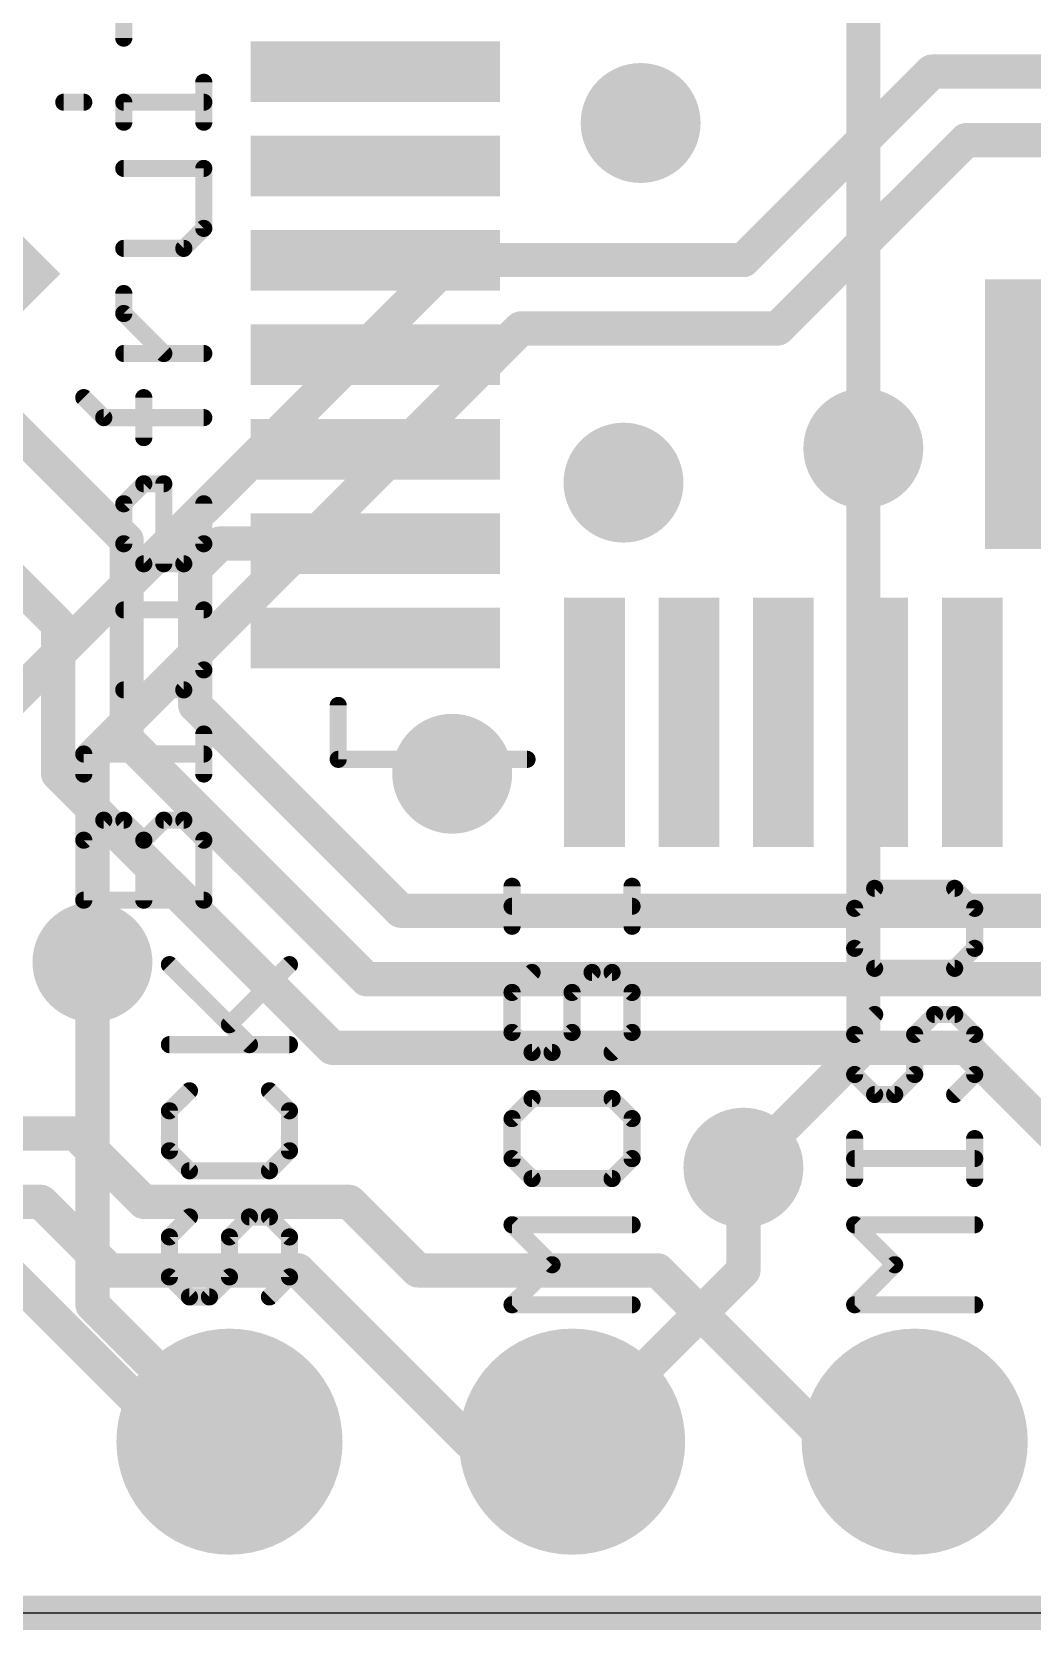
# Model space of a CAD drawing. Extents: x -10.9 to 50.9, y -4.8 to 29.4.
# Drawn here: x 30.29 to 37.7, y -0.13 to 11.72 of the extents above; entities that cross this region are included whole.
import ezdxf

# ---------------------------------------------------------------- set-up
doc = ezdxf.new("R2010")
doc.units = 0
for name, color, linetype in [('1', 12, 'CONTINUOUS'), ('16', 132, 'CONTINUOUS'), ('17', 110, 'CONTINUOUS'), ('18', 110, 'CONTINUOUS'), ('20', 53, 'CONTINUOUS'), ('21', 40, 'CONTINUOUS')]:
    doc.layers.add(name, color=color, linetype=linetype)

# ---------------------------------------------------------------- blocks, each defined once
blk = doc.blocks.new('RECT')
blk.add_solid([(-0.5, -0.5), (0.5, -0.5), (-0.5, 0.5), (0.5, 0.5)])
blk = doc.blocks.new('ROUNDP')
at = {"const_width": 0.5}
blk.add_lwpolyline([(0, -0.25, 1), (0, 0.25, 1), (0, -0.25)], format="xyb", dxfattribs=at)
blk = doc.blocks.new('ROUNDV')
at = {"const_width": 0.5}
blk.add_lwpolyline([(0, -0.25, 1), (0, 0.25, 1), (0, -0.25)], format="xyb", dxfattribs=at)

msp = doc.modelspace()

# ---------------------------------------------------------------- linework, layer by layer
at = {"layer": '1', "const_width": 0.254}
for points in [[(36.449, 12.065), (36.449, 8.636)], [(29.224, 9.7185), (30.988, 7.9545)], [(28.6583, 9.1528), (30.48, 7.3311)], [(30.988, 7.9545), (30.988, 6.477)], [(31.679, 7.93), (31.496, 7.747)], [(32.831, 7.93), (31.679, 7.93)], [(31.496, 7.747), (31.496, 6.731)], [(30.48, 7.3311), (30.48, 6.223)], [(31.496, 6.731), (33.02, 5.207)], [(30.988, 6.477), (32.766, 4.699)], [(30.48, 6.223), (32.512, 4.191)], [(33.02, 5.207), (40.513, 5.207)], [(30.734, 4.826), (30.734, 2.286)], [(32.766, 4.699), (39.878, 4.699)], [(32.512, 4.191), (37.211, 4.191)], [(37.211, 4.191), (39.37, 2.032)], [(35.56, 3.302), (35.56, 2.54)], [(35.56, 2.54), (34.29, 1.27)], [(30.734, 2.286), (31.75, 1.27)], [(0, 0), (46.355, 0)]]:
    msp.add_lwpolyline(points, dxfattribs=at)
at = {"layer": '1', "const_width": 0.127}
for points in [[(36.3855, 8.636, 1), (36.5125, 8.636)], [(31.0515, 7.9545, 1), (30.9245, 7.9545)], [(30.9431, 7.9096, 1), (31.0329, 7.9994)], [(31.679, 7.9935, 1), (31.679, 7.8665)], [(31.7239, 7.8851, 1), (31.6341, 7.9749)], [(32.831, 7.8665, 1), (32.831, 7.9935)], [(31.5595, 7.747, 1), (31.4325, 7.747)], [(31.4511, 7.7919, 1), (31.5409, 7.7021)], [(30.5435, 7.3311, 1), (30.4165, 7.3311)], [(30.4351, 7.2862, 1), (30.5249, 7.376)], [(31.5409, 6.7759, 1), (31.4511, 6.6861)], [(31.4325, 6.731, 1), (31.5595, 6.731)], [(31.0329, 6.5219, 1), (30.9431, 6.4321)], [(30.9245, 6.477, 1), (31.0515, 6.477)], [(30.5249, 6.2679, 1), (30.4351, 6.1781)], [(30.4165, 6.223, 1), (30.5435, 6.223)], [(33.02, 5.2705, 1), (33.02, 5.1435)], [(32.9751, 5.1621, 1), (33.0649, 5.2519)], [(30.7975, 4.826, 1), (30.6705, 4.826)], [(32.766, 4.7625, 1), (32.766, 4.6355)], [(32.7211, 4.6541, 1), (32.8109, 4.7439)], [(32.512, 4.2545, 1), (32.512, 4.1275)], [(32.4671, 4.1461, 1), (32.5569, 4.2359)], [(37.2559, 4.2359, 1), (37.1661, 4.1461)], [(37.211, 4.1275, 1), (37.211, 4.2545)], [(35.6235, 3.302, 1), (35.4965, 3.302)], [(35.6049, 2.4951, 1), (35.5151, 2.5849)], [(35.4965, 2.54, 1), (35.6235, 2.54)], [(30.7789, 2.3309, 1), (30.6891, 2.2411)], [(30.6705, 2.286, 1), (30.7975, 2.286)], [(31.7051, 1.2251, 1), (31.7949, 1.3149)], [(34.2451, 1.3149, 1), (34.3349, 1.2251)]]:
    msp.add_lwpolyline(points, format="xyb", dxfattribs=at)
at = {"layer": '16', "const_width": 0.254}
for points in [[(36.957, 11.43), (35.56, 10.033)], [(38.1, 11.43), (36.957, 11.43)], [(35.814, 9.525), (37.211, 10.922)], [(37.211, 10.922), (38.862, 10.922)], [(33.401, 10.033), (28.575, 5.207)], [(35.56, 10.033), (33.401, 10.033)], [(30.734, 6.35), (33.909, 9.525)], [(33.909, 9.525), (35.814, 9.525)], [(36.449, 8.636), (36.449, 4.191)], [(30.734, 4.826), (30.734, 6.35)], [(36.449, 4.191), (35.56, 3.302)], [(28.448, 3.556), (30.607, 3.556)], [(30.607, 3.556), (31.115, 3.048)], [(25.654, 3.048), (30.353, 3.048)], [(30.353, 3.048), (30.861, 2.54)], [(31.115, 3.048), (32.639, 3.048)], [(32.639, 3.048), (33.147, 2.54)], [(30.099, 2.54), (31.369, 1.27)], [(30.861, 2.54), (32.258, 2.54)], [(32.258, 2.54), (33.528, 1.27)], [(33.147, 2.54), (34.925, 2.54)], [(34.925, 2.54), (36.195, 1.27)], [(31.369, 1.27), (31.75, 1.27)], [(33.528, 1.27), (34.29, 1.27)], [(36.195, 1.27), (36.83, 1.27)], [(0, 0), (46.355, 0)]]:
    msp.add_lwpolyline(points, dxfattribs=at)
at = {"layer": '16', "const_width": 0.127}
for points in [[(36.957, 11.4935, 1), (36.957, 11.3665)], [(37.0019, 11.3851, 1), (36.9121, 11.4749)], [(37.211, 10.9855, 1), (37.211, 10.8585)], [(37.2559, 10.8771, 1), (37.1661, 10.9669)], [(33.401, 10.0965, 1), (33.401, 9.9695)], [(33.4459, 9.9881, 1), (33.3561, 10.0779)], [(35.5151, 10.0779, 1), (35.6049, 9.9881)], [(35.56, 9.9695, 1), (35.56, 10.0965)], [(33.909, 9.5885, 1), (33.909, 9.4615)], [(33.9539, 9.4801, 1), (33.8641, 9.5699)], [(35.7691, 9.5699, 1), (35.8589, 9.4801)], [(35.814, 9.4615, 1), (35.814, 9.5885)], [(36.5125, 8.636, 1), (36.3855, 8.636)], [(30.7975, 6.35, 1), (30.6705, 6.35)], [(30.6891, 6.3949, 1), (30.7789, 6.3051)], [(30.6705, 4.826, 1), (30.7975, 4.826)], [(36.4939, 4.1461, 1), (36.4041, 4.2359)], [(36.3855, 4.191, 1), (36.5125, 4.191)], [(30.6519, 3.6009, 1), (30.5621, 3.5111)], [(30.607, 3.4925, 1), (30.607, 3.6195)], [(35.5151, 3.3469, 1), (35.6049, 3.2571)], [(30.3979, 3.0929, 1), (30.3081, 3.0031)], [(30.353, 2.9845, 1), (30.353, 3.1115)], [(31.115, 3.1115, 1), (31.115, 2.9845)], [(31.0701, 3.0031, 1), (31.1599, 3.0929)], [(32.6839, 3.0929, 1), (32.5941, 3.0031)], [(32.639, 2.9845, 1), (32.639, 3.1115)], [(30.861, 2.6035, 1), (30.861, 2.4765)], [(30.8161, 2.4951, 1), (30.9059, 2.5849)], [(32.3029, 2.5849, 1), (32.2131, 2.4951)], [(32.258, 2.4765, 1), (32.258, 2.6035)], [(33.147, 2.6035, 1), (33.147, 2.4765)], [(33.1021, 2.4951, 1), (33.1919, 2.5849)], [(34.9699, 2.5849, 1), (34.8801, 2.4951)], [(34.925, 2.4765, 1), (34.925, 2.6035)], [(31.369, 1.3335, 1), (31.369, 1.2065)], [(31.3241, 1.2251, 1), (31.4139, 1.3149)], [(31.75, 1.2065, 1), (31.75, 1.3335)], [(33.528, 1.3335, 1), (33.528, 1.2065)], [(33.4831, 1.2251, 1), (33.5729, 1.3149)], [(34.29, 1.2065, 1), (34.29, 1.3335)], [(36.195, 1.3335, 1), (36.195, 1.2065)], [(36.1501, 1.2251, 1), (36.2399, 1.3149)], [(36.83, 1.2065, 1), (36.83, 1.3335)]]:
    msp.add_lwpolyline(points, format="xyb", dxfattribs=at)
at = {"layer": '20'}
msp.add_line((2.54, 0), (48.26, 0), dxfattribs=at)
at = {"layer": '21', "const_width": 0.127}
for points in [[(30.9663, 11.6783), (30.9663, 11.9749)], [(31.5595, 11.0547), (31.5595, 11.3512)], [(30.5214, 11.2029), (30.6697, 11.2029)], [(30.9663, 11.0547), (30.9663, 11.2029)], [(30.9663, 11.2029), (31.5595, 11.2029)], [(31.5595, 10.7123), (30.9663, 10.7123)], [(31.5595, 10.2674), (31.5595, 10.7123)], [(31.4112, 10.1191), (31.5595, 10.2674)], [(30.9663, 10.1191), (31.4112, 10.1191)], [(30.9663, 9.6361), (30.9663, 9.7844)], [(31.2629, 9.3395), (30.9663, 9.6361)], [(31.5595, 9.3395), (30.9663, 9.3395)], [(30.818, 8.8642), (30.6697, 9.0124)], [(31.1146, 8.7159), (31.1146, 9.0124)], [(31.5595, 8.8642), (30.818, 8.8642)], [(30.9663, 8.2252), (31.1146, 8.3735)], [(31.1146, 8.3735), (31.2629, 8.3735)], [(31.2629, 8.3735), (31.2629, 7.7803)], [(30.9663, 7.9286), (30.9663, 8.2252)], [(31.5595, 8.2252), (31.5595, 7.9286)], [(31.1146, 7.7803), (30.9663, 7.9286)], [(31.5595, 7.9286), (31.4112, 7.7803)], [(31.4112, 7.7803), (31.1146, 7.7803)], [(31.5595, 7.438), (30.9663, 7.438)], [(31.5595, 6.9931), (31.5595, 7.438)], [(31.4112, 6.8448), (31.5595, 6.9931)], [(30.9663, 6.8448), (31.4112, 6.8448)], [(32.556, 6.73), (32.556, 6.33)], [(31.5595, 6.2211), (31.5595, 6.5177)], [(30.6697, 6.2211), (30.6697, 6.3694)], [(30.6697, 6.3694), (31.5595, 6.3694)], [(32.556, 6.33), (33.956, 6.33)], [(30.6697, 5.7305), (30.818, 5.8788)], [(30.818, 5.8788), (30.9663, 5.8788)], [(30.9663, 5.8788), (31.1146, 5.7305)], [(31.1146, 5.7305), (31.2629, 5.8788)], [(31.2629, 5.8788), (31.4112, 5.8788)], [(31.4112, 5.8788), (31.5595, 5.7305)], [(30.6697, 5.2856), (30.6697, 5.7305)], [(31.1146, 5.2856), (31.1146, 5.7305)], [(31.5595, 5.7305), (31.5595, 5.2856)], [(33.8447, 5.0919), (33.8447, 5.3885)], [(34.7345, 5.0919), (34.7345, 5.3885)], [(31.5595, 5.2856), (30.6697, 5.2856)], [(36.533, 5.3733), (36.3847, 5.225)], [(37.1262, 5.3733), (36.533, 5.3733)], [(37.2745, 5.225), (37.1262, 5.3733)], [(34.7345, 5.2402), (33.8447, 5.2402)], [(36.3847, 5.225), (36.3847, 4.9284)], [(37.2745, 4.9284), (37.2745, 5.225)], [(36.3847, 4.9284), (36.533, 4.7801)], [(37.1262, 4.7801), (37.2745, 4.9284)], [(31.8979, 4.2143), (31.3047, 4.8074)], [(31.7496, 4.3626), (32.1945, 4.8074)], [(33.993, 4.7496), (33.8447, 4.6013)], [(34.2896, 4.6013), (34.4379, 4.7496)], [(34.4379, 4.7496), (34.5862, 4.7496)], [(34.5862, 4.7496), (34.7345, 4.6013)], [(36.533, 4.7801), (37.1262, 4.7801)], [(33.8447, 4.6013), (33.8447, 4.3047)], [(34.2896, 4.3047), (34.2896, 4.6013)], [(34.7345, 4.6013), (34.7345, 4.3047)], [(36.533, 4.4378), (36.3847, 4.2895)], [(36.8296, 4.2895), (36.9779, 4.4378)], [(36.9779, 4.4378), (37.1262, 4.4378)], [(37.1262, 4.4378), (37.2745, 4.2895)], [(31.3047, 4.2143), (32.1945, 4.2143)], [(33.8447, 4.3047), (33.993, 4.1564)], [(34.1413, 4.1564), (34.2896, 4.3047)], [(34.7345, 4.3047), (34.5862, 4.1564)], [(36.3847, 4.2895), (36.3847, 3.9929)], [(36.8296, 3.9929), (36.8296, 4.2895)], [(37.2745, 4.2895), (37.2745, 3.9929)], [(33.993, 4.1564), (34.1413, 4.1564)], [(36.3847, 3.9929), (36.533, 3.8446)], [(36.6813, 3.8446), (36.8296, 3.9929)], [(37.2745, 3.9929), (37.1262, 3.8446)], [(31.453, 3.8719), (31.3047, 3.7236)], [(32.1945, 3.7236), (32.0462, 3.8719)], [(33.993, 3.8141), (33.8447, 3.6658)], [(34.5862, 3.8141), (33.993, 3.8141)], [(34.7345, 3.6658), (34.5862, 3.8141)], [(36.533, 3.8446), (36.6813, 3.8446)], [(31.3047, 3.7236), (31.3047, 3.427)], [(32.1945, 3.427), (32.1945, 3.7236)], [(33.8447, 3.6658), (33.8447, 3.3692)], [(34.7345, 3.3692), (34.7345, 3.6658)], [(36.3847, 3.2209), (36.3847, 3.5175)], [(37.2745, 3.2209), (37.2745, 3.5175)], [(31.3047, 3.427), (31.453, 3.2787)], [(32.0462, 3.2787), (32.1945, 3.427)], [(31.453, 3.2787), (32.0462, 3.2787)], [(33.8447, 3.3692), (33.993, 3.2209)], [(34.5862, 3.2209), (34.7345, 3.3692)], [(37.2745, 3.3692), (36.3847, 3.3692)], [(33.993, 3.2209), (34.5862, 3.2209)], [(31.453, 2.9364), (31.3047, 2.7881)], [(31.7496, 2.7881), (31.8979, 2.9364)], [(31.8979, 2.9364), (32.0462, 2.9364)], [(32.0462, 2.9364), (32.1945, 2.7881)], [(31.3047, 2.7881), (31.3047, 2.4915)], [(31.7496, 2.4915), (31.7496, 2.7881)], [(32.1945, 2.7881), (32.1945, 2.4915)], [(34.1413, 2.582), (33.8447, 2.8786)], [(33.8447, 2.8786), (34.7345, 2.8786)], [(36.6813, 2.582), (36.3847, 2.8786)], [(36.3847, 2.8786), (37.2745, 2.8786)], [(33.8447, 2.2854), (34.1413, 2.582)], [(36.3847, 2.2854), (36.6813, 2.582)], [(31.3047, 2.4915), (31.453, 2.3432)], [(31.6013, 2.3432), (31.7496, 2.4915)], [(32.1945, 2.4915), (32.0462, 2.3432)], [(31.453, 2.3432), (31.6013, 2.3432)], [(34.7345, 2.2854), (33.8447, 2.2854)], [(37.2745, 2.2854), (36.3847, 2.2854)]]:
    msp.add_lwpolyline(points, dxfattribs=at)
at = {"layer": '21', "const_width": 0.0635}
for points in [[(30.9346, 11.6783, 1), (30.9981, 11.6783)], [(31.5912, 11.3512, 1), (31.5278, 11.3512)], [(30.5214, 11.2347, 1), (30.5214, 11.1712)], [(30.6697, 11.1712, 1), (30.6697, 11.2347)], [(30.9663, 11.2347, 1), (30.9663, 11.1712)], [(30.9981, 11.2029, 1), (30.9346, 11.2029)], [(31.5595, 11.1712, 1), (31.5595, 11.2347)], [(30.9346, 11.0547, 1), (30.9981, 11.0547)], [(31.5278, 11.0547, 1), (31.5912, 11.0547)], [(30.9663, 10.7441, 1), (30.9663, 10.6806)], [(31.5912, 10.7123, 1), (31.5278, 10.7123)], [(31.5595, 10.6806, 1), (31.5595, 10.7441)], [(31.582, 10.245, 1), (31.537, 10.2899)], [(31.5278, 10.2674, 1), (31.5912, 10.2674)], [(30.9663, 10.1509, 1), (30.9663, 10.0874)], [(31.3888, 10.1416, 1), (31.4337, 10.0967)], [(31.4112, 10.0874, 1), (31.4112, 10.1509)], [(30.9981, 9.7844, 1), (30.9346, 9.7844)], [(30.9346, 9.6361, 1), (30.9981, 9.6361)], [(30.9888, 9.6586, 1), (30.9439, 9.6137)], [(30.9663, 9.3713, 1), (30.9663, 9.3078)], [(31.2405, 9.3171, 1), (31.2854, 9.362)], [(31.5595, 9.3078, 1), (31.5595, 9.3713)], [(30.6922, 9.0349, 1), (30.6473, 8.99)], [(31.1464, 9.0124, 1), (31.0829, 9.0124)], [(30.818, 8.8959, 1), (30.818, 8.8324)], [(30.7956, 8.8417, 1), (30.8405, 8.8866)], [(31.5595, 8.8324, 1), (31.5595, 8.8959)], [(31.0829, 8.7159, 1), (31.1464, 8.7159)], [(31.1146, 8.4053, 1), (31.1146, 8.3418)], [(31.1371, 8.3511, 1), (31.0922, 8.396)], [(31.2947, 8.3735, 1), (31.2312, 8.3735)], [(31.2629, 8.3418, 1), (31.2629, 8.4053)], [(30.9981, 8.2252, 1), (30.9346, 8.2252)], [(30.9439, 8.2477, 1), (30.9888, 8.2028)], [(31.5912, 8.2252, 1), (31.5278, 8.2252)], [(30.9346, 7.9286, 1), (30.9981, 7.9286)], [(30.9888, 7.9511, 1), (30.9439, 7.9062)], [(31.5278, 7.9286, 1), (31.5912, 7.9286)], [(31.582, 7.9062, 1), (31.537, 7.9511)], [(31.1146, 7.8121, 1), (31.1146, 7.7486)], [(31.0922, 7.7579, 1), (31.1371, 7.8028)], [(31.3888, 7.8028, 1), (31.4337, 7.7579)], [(31.4112, 7.7486, 1), (31.4112, 7.8121)], [(31.2312, 7.7803, 1), (31.2947, 7.7803)], [(30.9663, 7.4697, 1), (30.9663, 7.4062)], [(31.5912, 7.438, 1), (31.5278, 7.438)], [(31.5595, 7.4062, 1), (31.5595, 7.4697)], [(31.5278, 6.9931, 1), (31.5912, 6.9931)], [(31.582, 6.9707, 1), (31.537, 7.0156)], [(30.9663, 6.8766, 1), (30.9663, 6.8131)], [(31.3888, 6.8673, 1), (31.4337, 6.8224)], [(31.4112, 6.8131, 1), (31.4112, 6.8766)], [(32.5878, 6.73, 1), (32.5243, 6.73)], [(31.5912, 6.5177, 1), (31.5278, 6.5177)], [(30.6697, 6.4012, 1), (30.6697, 6.3377)], [(30.7015, 6.3694, 1), (30.638, 6.3694)], [(31.5595, 6.3377, 1), (31.5595, 6.4012)], [(32.556, 6.3617, 1), (32.556, 6.2983)], [(32.5243, 6.33, 1), (32.5878, 6.33)], [(33.956, 6.2983, 1), (33.956, 6.3617)], [(30.638, 6.2211, 1), (30.7015, 6.2211)], [(31.5278, 6.2211, 1), (31.5912, 6.2211)], [(30.818, 5.9105, 1), (30.818, 5.847)], [(30.8405, 5.8563, 1), (30.7956, 5.9012)], [(30.9888, 5.9012, 1), (30.9439, 5.8563)], [(30.9663, 5.847, 1), (30.9663, 5.9105)], [(31.2629, 5.9105, 1), (31.2629, 5.847)], [(31.2854, 5.8563, 1), (31.2405, 5.9012)], [(31.4337, 5.9012, 1), (31.3888, 5.8563)], [(31.4112, 5.847, 1), (31.4112, 5.9105)], [(30.7015, 5.7305, 1), (30.638, 5.7305)], [(30.6473, 5.753, 1), (30.6922, 5.7081)], [(31.1464, 5.7305, 1), (31.0829, 5.7305)], [(31.0922, 5.753, 1), (31.1371, 5.7081)], [(31.0922, 5.7081, 1), (31.1371, 5.753)], [(31.5912, 5.7305, 1), (31.5278, 5.7305)], [(31.537, 5.7081, 1), (31.582, 5.753)], [(33.8765, 5.3885, 1), (33.813, 5.3885)], [(34.7663, 5.3885, 1), (34.7028, 5.3885)], [(30.6697, 5.3174, 1), (30.6697, 5.2539)], [(31.5595, 5.2539, 1), (31.5595, 5.3174)], [(36.533, 5.405, 1), (36.533, 5.3415)], [(36.5555, 5.3508, 1), (36.5106, 5.3957)], [(37.1487, 5.3957, 1), (37.1038, 5.3508)], [(37.1262, 5.3415, 1), (37.1262, 5.405)], [(30.638, 5.2856, 1), (30.7015, 5.2856)], [(31.0829, 5.2856, 1), (31.1464, 5.2856)], [(31.5278, 5.2856, 1), (31.5912, 5.2856)], [(33.8447, 5.272, 1), (33.8447, 5.2085)], [(34.7345, 5.2085, 1), (34.7345, 5.272)], [(36.4165, 5.225, 1), (36.353, 5.225)], [(36.3623, 5.2474, 1), (36.4072, 5.2025)], [(37.3063, 5.225, 1), (37.2428, 5.225)], [(37.252, 5.2025, 1), (37.297, 5.2474)], [(33.813, 5.0919, 1), (33.8765, 5.0919)], [(34.7028, 5.0919, 1), (34.7663, 5.0919)], [(36.4072, 4.9508, 1), (36.3623, 4.9059)], [(37.297, 4.9059, 1), (37.252, 4.9508)], [(31.3272, 4.8299, 1), (31.2823, 4.785)], [(32.217, 4.785, 1), (32.172, 4.8299)], [(36.353, 4.9284, 1), (36.4165, 4.9284)], [(37.2428, 4.9284, 1), (37.3063, 4.9284)], [(34.0155, 4.7271, 1), (33.9706, 4.772)], [(34.4379, 4.7813, 1), (34.4379, 4.7178)], [(34.4604, 4.7271, 1), (34.4155, 4.772)], [(34.6087, 4.772, 1), (34.5638, 4.7271)], [(34.5862, 4.7178, 1), (34.5862, 4.7813)], [(36.533, 4.8118, 1), (36.533, 4.7483)], [(36.5106, 4.7576, 1), (36.5555, 4.8025)], [(37.1038, 4.8025, 1), (37.1487, 4.7576)], [(37.1262, 4.7483, 1), (37.1262, 4.8118)], [(33.8765, 4.6013, 1), (33.813, 4.6013)], [(33.8223, 4.6237, 1), (33.8672, 4.5788)], [(34.3214, 4.6013, 1), (34.2579, 4.6013)], [(34.2672, 4.6237, 1), (34.3121, 4.5788)], [(34.7663, 4.6013, 1), (34.7028, 4.6013)], [(34.712, 4.5788, 1), (34.757, 4.6237)], [(31.7272, 4.385, 1), (31.7721, 4.3401)], [(36.5555, 4.4153, 1), (36.5106, 4.4602)], [(36.9779, 4.4695, 1), (36.9779, 4.406)], [(37.0004, 4.4153, 1), (36.9555, 4.4602)], [(37.1487, 4.4602, 1), (37.1038, 4.4153)], [(37.1262, 4.406, 1), (37.1262, 4.4695)], [(31.3047, 4.246, 1), (31.3047, 4.1825)], [(31.8755, 4.1918, 1), (31.9204, 4.2367)], [(32.1945, 4.1825, 1), (32.1945, 4.246)], [(33.813, 4.3047, 1), (33.8765, 4.3047)], [(33.8672, 4.3272, 1), (33.8223, 4.2823)], [(34.2579, 4.3047, 1), (34.3214, 4.3047)], [(34.3121, 4.2823, 1), (34.2672, 4.3272)], [(34.7028, 4.3047, 1), (34.7663, 4.3047)], [(34.757, 4.2823, 1), (34.712, 4.3272)], [(36.4165, 4.2895, 1), (36.353, 4.2895)], [(36.3623, 4.3119, 1), (36.4072, 4.267)], [(36.8614, 4.2895, 1), (36.7979, 4.2895)], [(36.8072, 4.3119, 1), (36.8521, 4.267)], [(37.3063, 4.2895, 1), (37.2428, 4.2895)], [(37.252, 4.267, 1), (37.297, 4.3119)], [(33.993, 4.1882, 1), (33.993, 4.1247)], [(33.9706, 4.134, 1), (34.0155, 4.1789)], [(34.1189, 4.1789, 1), (34.1638, 4.134)], [(34.1413, 4.1247, 1), (34.1413, 4.1882)], [(34.5638, 4.1789, 1), (34.6087, 4.134)], [(36.4072, 4.0153, 1), (36.3623, 3.9704)], [(36.8521, 3.9704, 1), (36.8072, 4.0153)], [(37.297, 3.9704, 1), (37.252, 4.0153)], [(31.4755, 3.8495, 1), (31.4306, 3.8944)], [(32.0687, 3.8944, 1), (32.0238, 3.8495)], [(36.353, 3.9929, 1), (36.4165, 3.9929)], [(36.7979, 3.9929, 1), (36.8614, 3.9929)], [(37.2428, 3.9929, 1), (37.3063, 3.9929)], [(33.993, 3.8458, 1), (33.993, 3.7823)], [(34.0155, 3.7916, 1), (33.9706, 3.8365)], [(34.6087, 3.8365, 1), (34.5638, 3.7916)], [(34.5862, 3.7823, 1), (34.5862, 3.8458)], [(36.533, 3.8763, 1), (36.533, 3.8128)], [(36.5106, 3.8221, 1), (36.5555, 3.867)], [(36.6589, 3.867, 1), (36.7038, 3.8221)], [(36.6813, 3.8128, 1), (36.6813, 3.8763)], [(37.1038, 3.867, 1), (37.1487, 3.8221)], [(31.3365, 3.7236, 1), (31.273, 3.7236)], [(31.2823, 3.7461, 1), (31.3272, 3.7012)], [(32.2263, 3.7236, 1), (32.1628, 3.7236)], [(32.172, 3.7012, 1), (32.217, 3.7461)], [(33.8765, 3.6658, 1), (33.813, 3.6658)], [(33.8223, 3.6882, 1), (33.8672, 3.6433)], [(34.7663, 3.6658, 1), (34.7028, 3.6658)], [(34.712, 3.6433, 1), (34.757, 3.6882)], [(36.4165, 3.5175, 1), (36.353, 3.5175)], [(37.3063, 3.5175, 1), (37.2428, 3.5175)], [(31.273, 3.427, 1), (31.3365, 3.427)], [(31.3272, 3.4495, 1), (31.2823, 3.4046)], [(32.1628, 3.427, 1), (32.2263, 3.427)], [(32.217, 3.4046, 1), (32.172, 3.4495)], [(31.453, 3.3105, 1), (31.453, 3.247)], [(31.4306, 3.2563, 1), (31.4755, 3.3012)], [(32.0238, 3.3012, 1), (32.0687, 3.2563)], [(32.0462, 3.247, 1), (32.0462, 3.3105)], [(33.813, 3.3692, 1), (33.8765, 3.3692)], [(33.8672, 3.3916, 1), (33.8223, 3.3467)], [(34.7028, 3.3692, 1), (34.7663, 3.3692)], [(34.757, 3.3467, 1), (34.712, 3.3916)], [(36.3847, 3.4009, 1), (36.3847, 3.3374)], [(37.2745, 3.3374, 1), (37.2745, 3.4009)], [(33.993, 3.2527, 1), (33.993, 3.1892)], [(33.9706, 3.1984, 1), (34.0155, 3.2434)], [(34.5638, 3.2434, 1), (34.6087, 3.1984)], [(34.5862, 3.1892, 1), (34.5862, 3.2527)], [(36.353, 3.2209, 1), (36.4165, 3.2209)], [(37.2428, 3.2209, 1), (37.3063, 3.2209)], [(31.4755, 2.9139, 1), (31.4306, 2.9588)], [(31.8979, 2.9681, 1), (31.8979, 2.9046)], [(31.9204, 2.9139, 1), (31.8755, 2.9588)], [(32.0687, 2.9588, 1), (32.0238, 2.9139)], [(32.0462, 2.9046, 1), (32.0462, 2.9681)], [(31.3365, 2.7881, 1), (31.273, 2.7881)], [(31.7814, 2.7881, 1), (31.7179, 2.7881)], [(32.2263, 2.7881, 1), (32.1628, 2.7881)], [(33.8447, 2.9103, 1), (33.8447, 2.8468)], [(33.8672, 2.901, 1), (33.8223, 2.8561)], [(34.7345, 2.8468, 1), (34.7345, 2.9103)], [(36.3847, 2.9103, 1), (36.3847, 2.8468)], [(36.4072, 2.901, 1), (36.3623, 2.8561)], [(37.2745, 2.8468, 1), (37.2745, 2.9103)], [(31.2823, 2.8106, 1), (31.3272, 2.7656)], [(31.7272, 2.8106, 1), (31.7721, 2.7656)], [(32.172, 2.7656, 1), (32.217, 2.8106)], [(34.1638, 2.5595, 1), (34.1189, 2.6044)], [(34.1189, 2.5595, 1), (34.1638, 2.6044)], [(36.7038, 2.5595, 1), (36.6589, 2.6044)], [(36.6589, 2.5595, 1), (36.7038, 2.6044)], [(31.273, 2.4915, 1), (31.3365, 2.4915)], [(31.3272, 2.514, 1), (31.2823, 2.4691)], [(31.7179, 2.4915, 1), (31.7814, 2.4915)], [(31.7721, 2.4691, 1), (31.7272, 2.514)], [(32.1628, 2.4915, 1), (32.2263, 2.4915)], [(32.217, 2.4691, 1), (32.172, 2.514)], [(31.453, 2.375, 1), (31.453, 2.3115)], [(31.4306, 2.3208, 1), (31.4755, 2.3657)], [(31.5789, 2.3657, 1), (31.6238, 2.3208)], [(31.6013, 2.3115, 1), (31.6013, 2.375)], [(32.0238, 2.3657, 1), (32.0687, 2.3208)], [(33.8447, 2.3171, 1), (33.8447, 2.2536)], [(33.8223, 2.3078, 1), (33.8672, 2.2629)], [(34.7345, 2.2536, 1), (34.7345, 2.3171)], [(36.3847, 2.3171, 1), (36.3847, 2.2536)], [(36.3623, 2.3078, 1), (36.4072, 2.2629)], [(37.2745, 2.2536, 1), (37.2745, 2.3171)]]:
    msp.add_lwpolyline(points, format="xyb", dxfattribs=at)

# ---------------------------------------------------------------- block references
at = {"layer": '1', "xscale": 1.85, "yscale": 0.45}
for p in [(32.831, 11.43), (32.831, 10.73), (32.831, 10.03), (32.831, 9.33), (32.831, 8.63), (32.831, 7.93), (32.831, 7.23)]:
    msp.add_blockref('RECT', p, dxfattribs=at)
at = {"layer": '1'}
for p, xscale, yscale, rotation in [((29.7896, 10.2842), 0.5, 1.5, 45), ((34.456, 6.605), 1.85, 0.45, 270), ((35.156, 6.605), 1.85, 0.45, 270), ((35.856, 6.605), 1.85, 0.45, 270), ((36.556, 6.605), 1.85, 0.45, 270), ((37.256, 6.605), 1.85, 0.45, 270)]:
    msp.add_blockref('RECT', p, dxfattribs=dict(at, xscale=xscale, yscale=yscale, rotation=rotation))
at = {"layer": '16', "xscale": 1.5, "yscale": 2, "rotation": 180}
msp.add_blockref('RECT', (38.1, 8.89), dxfattribs=at)
at = {"layer": '17', "xscale": 1.6764, "yscale": 1.6764, "rotation": 270}
for p in [(31.75, 1.27), (31.75, 1.27), (34.29, 1.27), (34.29, 1.27), (36.83, 1.27), (36.83, 1.27)]:
    msp.add_blockref('ROUNDP', p, dxfattribs=at)
at = {"layer": '18', "xscale": 0.889, "yscale": 0.889}
for p in [(34.798, 11.049), (34.798, 11.049), (36.449, 8.636), (36.449, 8.636), (34.671, 8.382), (34.671, 8.382), (33.401, 6.223), (33.401, 6.223), (30.734, 4.826), (30.734, 4.826), (35.56, 3.302), (35.56, 3.302)]:
    msp.add_blockref('ROUNDV', p, dxfattribs=at)

doc.saveas('drawing.dxf')
